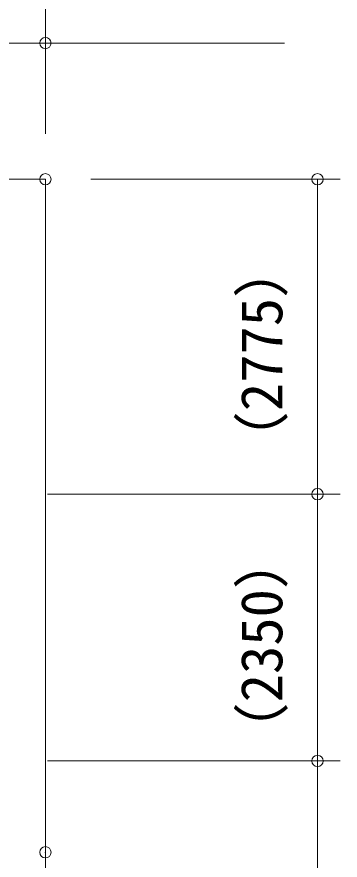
# Model space of a CAD drawing. Units: millimetres on the paper, scale 1:50. Extents: x 114 to 728, y 148 to 446.
# Drawn here: x 332.97 to 347.23, y 376.11 to 413.26 of the extents above; entities that cross this region are included whole.
import ezdxf
from ezdxf.enums import TextEntityAlignment as Align

# ---------------------------------------------------------------- set-up
doc = ezdxf.new("R2010")
doc.units = ezdxf.units.MM
doc.header["$PDMODE"] = 32
doc.header["$PDSIZE"] = 0.5
doc.linetypes.add('USER3', pattern=[63.5, 31.75, -6.35, 6.35, -6.35, 6.35, -6.35])
doc.layers.add('LY_5', color=2, linetype='Continuous', lineweight=18)
doc.layers.add('LY_6', color=7, linetype='Continuous', lineweight=0)
doc.styles.add('ＭＳ ゴシック', font='')
doc.styles.get('ＭＳ ゴシック').set_extended_font_data('MS Gothic')

# ---------------------------------------------------------------- blocks, each defined once
blk = doc.blocks.new('-021-_DOTBLANK')
at = {"color": 7, "linetype": 'Continuous', "lineweight": 0}
blk.add_line((-0.5, 0), (-1, 0), dxfattribs=at)
blk.add_circle((0, 0), 0.5, dxfattribs=at)

msp = doc.modelspace()

# ---------------------------------------------------------------- linework, layer by layer
at = {"layer": 'LY_5', "color": 7, "linetype": 'USER3', "lineweight": 0}
for p, q in [((306.98, 406.104), (334.23, 406.104)), ((334.23, 406.104), (334.23, 366.604))]:
    msp.add_line(p, q, dxfattribs=at)
at = {"layer": 'LY_6'}
for p, q in [((334.23, 408.104), (334.23, 419.104)), ((334.23, 408.104), (334.23, 413.104)), ((331.2, 412.104), (334.23, 412.104)), ((334.23, 412.104), (344.777, 412.104)), ((336.23, 406.104), (347.23, 406.104)), ((346.23, 406.104), (346.23, 392.229)), ((334.325, 392.229), (347.23, 392.229)), ((334.325, 392.229), (347.23, 392.229)), ((346.23, 392.229), (346.23, 380.479)), ((334.325, 380.479), (347.23, 380.479)), ((334.325, 380.479), (347.23, 380.479)), ((346.23, 380.479), (346.23, 366.604))]:
    msp.add_line(p, q, dxfattribs=at)
for p in [(334.23, 412.104), (334.23, 406.104), (334.23, 406.104), (334.23, 406.104), (346.23, 392.229), (346.23, 380.479), (334.23, 376.452)]:
    msp.add_point(p, dxfattribs=at)

# ---------------------------------------------------------------- block references
at = {"layer": 'LY_6', "xscale": 0.5, "yscale": 0.5}
msp.add_blockref('-021-_DOTBLANK', (334.23, 412.104), dxfattribs=at)
for p, rotation in [((346.23, 406.104), 90), ((346.23, 392.229), 270), ((346.23, 392.229), 90), ((346.23, 380.479), 270), ((346.23, 380.479), 90)]:
    msp.add_blockref('-021-_DOTBLANK', p, dxfattribs=dict(at, rotation=rotation))

# ---------------------------------------------------------------- texts
at = {"layer": 'LY_6', "style": 'ＭＳ ゴシック'}
for s, p in [('（2775）', (345.23, 393.388)), ('（2350）', (345.23, 380.56))]:
    msp.add_text(s, height=1.833, rotation=90, dxfattribs=at).set_placement(p, align=Align.BOTTOM_LEFT)

doc.saveas('drawing.dxf')
